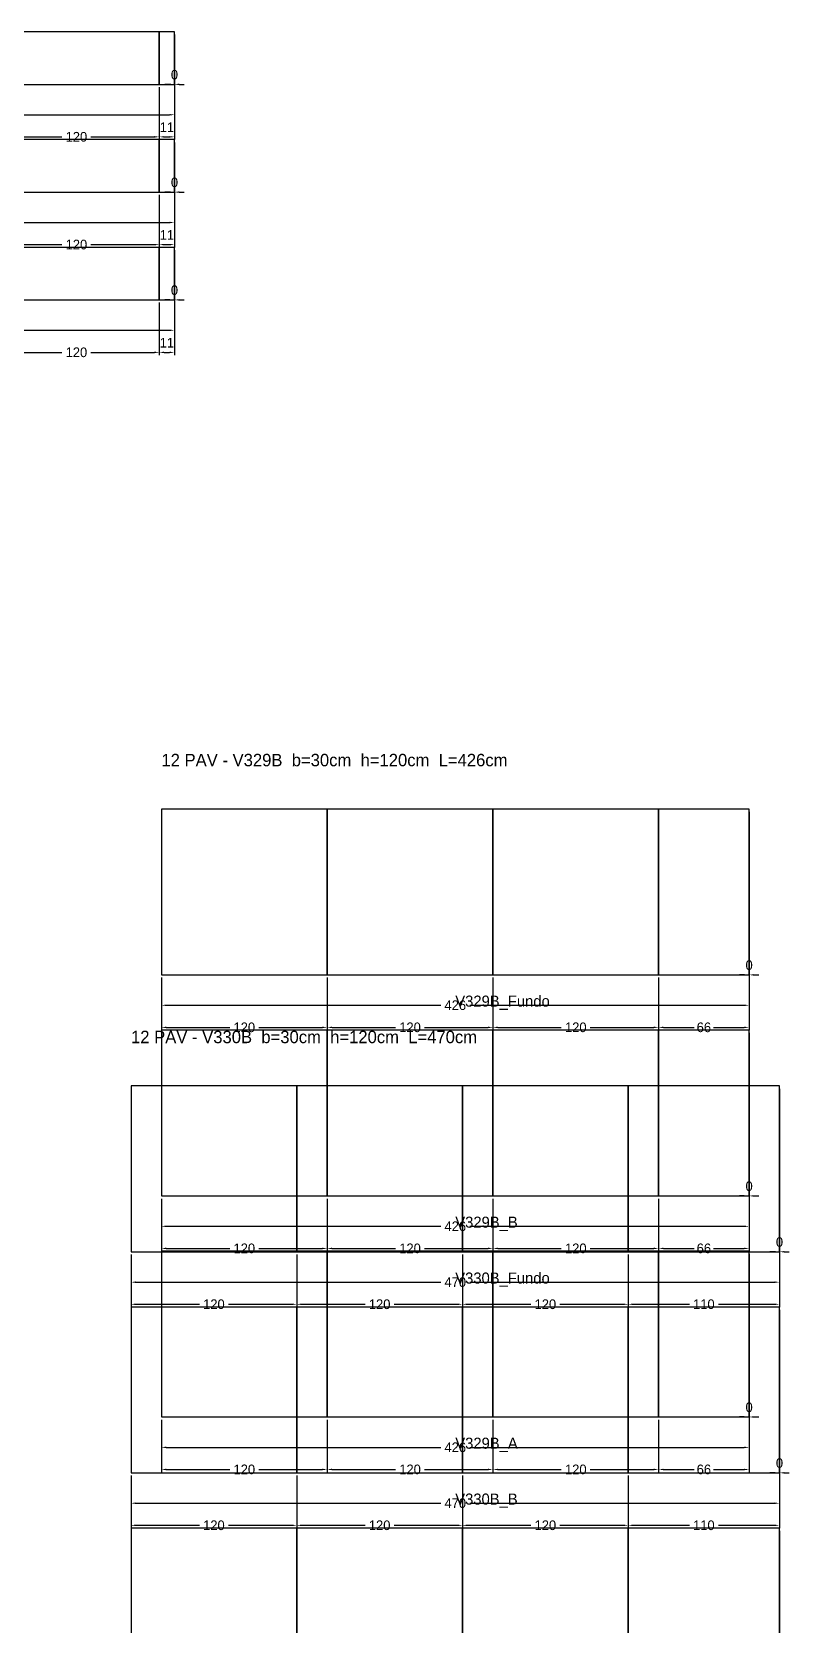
# Model space of a CAD drawing. Header units: metres. Extents: x 180 to 6304, y -11808 to -336.
# Drawn here: x 3282 to 3830, y -2270 to -1117 of the extents above; entities that cross this region are included whole.
import ezdxf

# ---------------------------------------------------------------- set-up
doc = ezdxf.new("R2010")
doc.units = ezdxf.units.M
doc.layers.add('COTA', color=3, linetype='Continuous')
doc.dimstyles.new('COTA_VIG', dxfattribs={"dimtxt": 7, "dimasz": 3.5, "dimexe": 2, "dimexo": 2, "dimgap": 1.5, "dimtad": 1, "dimdec": 1, "dimcen": 2.5, "dimclrd": 3, "dimclre": 3, "dimclrt": 3, "dimazin": 3, "dimtfac": 1, "dimtmove": 0, "dimatfit": 3})

# ---------------------------------------------------------------- blocks, each defined once
blk = doc.blocks.new('_CLOSEDFILLED')
at = {"color": 0, "linetype": 'BYBLOCK'}
blk.add_solid([(-1, 0.16), (0, 0), (-1, -0.16)], dxfattribs=at)
blk = doc.blocks.new('*D229')
at = {"color": 3}
for p, q in [((3014.14, -1312.83), (3014.14, -1334.83)), ((3385.14, -1312.83), (3385.14, -1334.83)), ((3017.64, -1332.83), (3189.14, -1332.83)), ((3210.14, -1332.83), (3381.64, -1332.83))]:
    blk.add_line(p, q, dxfattribs=at)
at = {"layer": 'Defpoints'}
for p in [(3014.14, -1310.83), (3385.14, -1310.83), (3014.14, -1332.83)]:
    blk.add_point(p, dxfattribs=at)
at = {"layer": 'COTA', "color": 3, "xscale": 3.5, "yscale": 3.5, "rotation": 180}
blk.add_blockref('_CLOSEDFILLED', (3014.14, -1332.83), dxfattribs=at)
at = {"layer": 'COTA', "color": 3, "xscale": 3.5, "yscale": 3.5}
blk.add_blockref('_CLOSEDFILLED', (3385.14, -1332.83), dxfattribs=at)
at = {"layer": 'COTA', "color": 3, "insert": (3199.64, -1332.83), "char_height": 7, "attachment_point": 5}
blk.add_mtext('371', dxfattribs=at)
blk = doc.blocks.new('*D232')
at = {"color": 3}
for p, q in [((3254.14, -1312.83), (3254.14, -1350.83)), ((3374.14, -1312.83), (3374.14, -1350.83)), ((3257.64, -1348.83), (3303.64, -1348.83)), ((3324.64, -1348.83), (3370.64, -1348.83))]:
    blk.add_line(p, q, dxfattribs=at)
at = {"layer": 'Defpoints'}
for p in [(3254.14, -1310.83), (3374.14, -1310.83), (3254.14, -1348.83)]:
    blk.add_point(p, dxfattribs=at)
at = {"layer": 'COTA', "color": 3, "xscale": 3.5, "yscale": 3.5, "rotation": 180}
blk.add_blockref('_CLOSEDFILLED', (3254.14, -1348.83), dxfattribs=at)
at = {"layer": 'COTA', "color": 3, "xscale": 3.5, "yscale": 3.5}
blk.add_blockref('_CLOSEDFILLED', (3374.14, -1348.83), dxfattribs=at)
at = {"layer": 'COTA', "color": 3, "insert": (3314.14, -1348.83), "char_height": 7, "attachment_point": 5}
blk.add_mtext('120', dxfattribs=at)
blk = doc.blocks.new('*D235')
at = {"color": 3}
for p, q in [((3014.14, -1234.83), (3014.14, -1256.83)), ((3385.14, -1234.83), (3385.14, -1256.83)), ((3017.64, -1254.83), (3189.14, -1254.83)), ((3210.14, -1254.83), (3381.64, -1254.83))]:
    blk.add_line(p, q, dxfattribs=at)
at = {"layer": 'Defpoints'}
for p in [(3014.14, -1232.83), (3385.14, -1232.83), (3014.14, -1254.83)]:
    blk.add_point(p, dxfattribs=at)
at = {"layer": 'COTA', "color": 3, "xscale": 3.5, "yscale": 3.5, "rotation": 180}
blk.add_blockref('_CLOSEDFILLED', (3014.14, -1254.83), dxfattribs=at)
at = {"layer": 'COTA', "color": 3, "xscale": 3.5, "yscale": 3.5}
blk.add_blockref('_CLOSEDFILLED', (3385.14, -1254.83), dxfattribs=at)
at = {"layer": 'COTA', "color": 3, "insert": (3199.64, -1254.83), "char_height": 7, "attachment_point": 5}
blk.add_mtext('371', dxfattribs=at)
blk = doc.blocks.new('*D238')
at = {"color": 3}
for p, q in [((3254.14, -1234.83), (3254.14, -1272.83)), ((3374.14, -1234.83), (3374.14, -1272.83)), ((3257.64, -1270.83), (3303.64, -1270.83)), ((3324.64, -1270.83), (3370.64, -1270.83))]:
    blk.add_line(p, q, dxfattribs=at)
at = {"layer": 'Defpoints'}
for p in [(3254.14, -1232.83), (3374.14, -1232.83), (3254.14, -1270.83)]:
    blk.add_point(p, dxfattribs=at)
at = {"layer": 'COTA', "color": 3, "xscale": 3.5, "yscale": 3.5, "rotation": 180}
blk.add_blockref('_CLOSEDFILLED', (3254.14, -1270.83), dxfattribs=at)
at = {"layer": 'COTA', "color": 3, "xscale": 3.5, "yscale": 3.5}
blk.add_blockref('_CLOSEDFILLED', (3374.14, -1270.83), dxfattribs=at)
at = {"layer": 'COTA', "color": 3, "insert": (3314.14, -1270.83), "char_height": 7, "attachment_point": 5}
blk.add_mtext('120', dxfattribs=at)
blk = doc.blocks.new('*D241')
at = {"color": 3}
for p, q in [((3014.14, -1156.83), (3014.14, -1178.83)), ((3385.14, -1156.83), (3385.14, -1178.83)), ((3017.64, -1176.83), (3189.14, -1176.83)), ((3210.14, -1176.83), (3381.64, -1176.83))]:
    blk.add_line(p, q, dxfattribs=at)
at = {"layer": 'Defpoints'}
for p in [(3014.14, -1154.83), (3385.14, -1154.83), (3014.14, -1176.83)]:
    blk.add_point(p, dxfattribs=at)
at = {"layer": 'COTA', "color": 3, "xscale": 3.5, "yscale": 3.5, "rotation": 180}
blk.add_blockref('_CLOSEDFILLED', (3014.14, -1176.83), dxfattribs=at)
at = {"layer": 'COTA', "color": 3, "xscale": 3.5, "yscale": 3.5}
blk.add_blockref('_CLOSEDFILLED', (3385.14, -1176.83), dxfattribs=at)
at = {"layer": 'COTA', "color": 3, "insert": (3199.64, -1176.83), "char_height": 7, "attachment_point": 5}
blk.add_mtext('371', dxfattribs=at)
blk = doc.blocks.new('*D244')
at = {"color": 3}
for p, q in [((3254.14, -1156.83), (3254.14, -1194.83)), ((3374.14, -1156.83), (3374.14, -1194.83)), ((3257.64, -1192.83), (3303.64, -1192.83)), ((3324.64, -1192.83), (3370.64, -1192.83))]:
    blk.add_line(p, q, dxfattribs=at)
at = {"layer": 'Defpoints'}
for p in [(3254.14, -1154.83), (3374.14, -1154.83), (3254.14, -1192.83)]:
    blk.add_point(p, dxfattribs=at)
at = {"layer": 'COTA', "color": 3, "xscale": 3.5, "yscale": 3.5, "rotation": 180}
blk.add_blockref('_CLOSEDFILLED', (3254.14, -1192.83), dxfattribs=at)
at = {"layer": 'COTA', "color": 3, "xscale": 3.5, "yscale": 3.5}
blk.add_blockref('_CLOSEDFILLED', (3374.14, -1192.83), dxfattribs=at)
at = {"layer": 'COTA', "color": 3, "insert": (3314.14, -1192.83), "char_height": 7, "attachment_point": 5}
blk.add_mtext('120', dxfattribs=at)
blk = doc.blocks.new('*D388')
at = {"color": 3}
for p, q in [((3375.71, -2121.42), (3375.71, -2143.42)), ((3801.21, -2121.42), (3801.21, -2143.42)), ((3379.21, -2141.42), (3577.96, -2141.42)), ((3598.96, -2141.42), (3797.71, -2141.42))]:
    blk.add_line(p, q, dxfattribs=at)
at = {"layer": 'Defpoints'}
for p in [(3375.71, -2119.42), (3801.21, -2119.42), (3375.71, -2141.42)]:
    blk.add_point(p, dxfattribs=at)
at = {"layer": 'COTA', "color": 3, "xscale": 3.5, "yscale": 3.5, "rotation": 180}
blk.add_blockref('_CLOSEDFILLED', (3375.71, -2141.42), dxfattribs=at)
at = {"layer": 'COTA', "color": 3, "xscale": 3.5, "yscale": 3.5}
blk.add_blockref('_CLOSEDFILLED', (3801.21, -2141.42), dxfattribs=at)
at = {"layer": 'COTA', "color": 3, "insert": (3588.46, -2141.42), "char_height": 7, "attachment_point": 5}
blk.add_mtext('426', dxfattribs=at)
blk = doc.blocks.new('*D389')
at = {"color": 3}
for p, q in [((3375.71, -2121.42), (3375.71, -2159.42)), ((3495.71, -2121.42), (3495.71, -2159.42)), ((3379.21, -2157.42), (3425.21, -2157.42)), ((3446.21, -2157.42), (3492.21, -2157.42))]:
    blk.add_line(p, q, dxfattribs=at)
at = {"layer": 'Defpoints'}
for p in [(3375.71, -2119.42), (3495.71, -2119.42), (3375.71, -2157.42)]:
    blk.add_point(p, dxfattribs=at)
at = {"layer": 'COTA', "color": 3, "xscale": 3.5, "yscale": 3.5, "rotation": 180}
blk.add_blockref('_CLOSEDFILLED', (3375.71, -2157.42), dxfattribs=at)
at = {"layer": 'COTA', "color": 3, "xscale": 3.5, "yscale": 3.5}
blk.add_blockref('_CLOSEDFILLED', (3495.71, -2157.42), dxfattribs=at)
at = {"layer": 'COTA', "color": 3, "insert": (3435.71, -2157.42), "char_height": 7, "attachment_point": 5}
blk.add_mtext('120', dxfattribs=at)
blk = doc.blocks.new('*D390')
at = {"color": 3}
for p, q in [((3495.71, -2121.42), (3495.71, -2159.42)), ((3615.71, -2121.42), (3615.71, -2159.42)), ((3499.21, -2157.42), (3545.21, -2157.42)), ((3566.21, -2157.42), (3612.21, -2157.42))]:
    blk.add_line(p, q, dxfattribs=at)
at = {"layer": 'Defpoints'}
for p in [(3495.71, -2119.42), (3615.71, -2119.42), (3495.71, -2157.42)]:
    blk.add_point(p, dxfattribs=at)
at = {"layer": 'COTA', "color": 3, "xscale": 3.5, "yscale": 3.5, "rotation": 180}
blk.add_blockref('_CLOSEDFILLED', (3495.71, -2157.42), dxfattribs=at)
at = {"layer": 'COTA', "color": 3, "xscale": 3.5, "yscale": 3.5}
blk.add_blockref('_CLOSEDFILLED', (3615.71, -2157.42), dxfattribs=at)
at = {"layer": 'COTA', "color": 3, "insert": (3555.71, -2157.42), "char_height": 7, "attachment_point": 5}
blk.add_mtext('120', dxfattribs=at)
blk = doc.blocks.new('*D391')
at = {"color": 3}
for p, q in [((3615.71, -2121.42), (3615.71, -2159.42)), ((3735.71, -2121.42), (3735.71, -2159.42)), ((3619.21, -2157.42), (3665.21, -2157.42)), ((3686.21, -2157.42), (3732.21, -2157.42))]:
    blk.add_line(p, q, dxfattribs=at)
at = {"layer": 'Defpoints'}
for p in [(3615.71, -2119.42), (3735.71, -2119.42), (3615.71, -2157.42)]:
    blk.add_point(p, dxfattribs=at)
at = {"layer": 'COTA', "color": 3, "xscale": 3.5, "yscale": 3.5, "rotation": 180}
blk.add_blockref('_CLOSEDFILLED', (3615.71, -2157.42), dxfattribs=at)
at = {"layer": 'COTA', "color": 3, "xscale": 3.5, "yscale": 3.5}
blk.add_blockref('_CLOSEDFILLED', (3735.71, -2157.42), dxfattribs=at)
at = {"layer": 'COTA', "color": 3, "insert": (3675.71, -2157.42), "char_height": 7, "attachment_point": 5}
blk.add_mtext('120', dxfattribs=at)
blk = doc.blocks.new('*D392')
at = {"color": 3}
for p, q in [((3735.71, -2121.42), (3735.71, -2159.42)), ((3801.21, -2121.42), (3801.21, -2159.42)), ((3739.21, -2157.42), (3761.46, -2157.42)), ((3775.46, -2157.42), (3797.71, -2157.42))]:
    blk.add_line(p, q, dxfattribs=at)
at = {"layer": 'Defpoints'}
for p in [(3735.71, -2119.42), (3801.21, -2119.42), (3735.71, -2157.42)]:
    blk.add_point(p, dxfattribs=at)
at = {"layer": 'COTA', "color": 3, "xscale": 3.5, "yscale": 3.5, "rotation": 180}
blk.add_blockref('_CLOSEDFILLED', (3735.71, -2157.42), dxfattribs=at)
at = {"layer": 'COTA', "color": 3, "xscale": 3.5, "yscale": 3.5}
blk.add_blockref('_CLOSEDFILLED', (3801.21, -2157.42), dxfattribs=at)
at = {"layer": 'COTA', "color": 3, "insert": (3768.46, -2157.42), "char_height": 7, "attachment_point": 5}
blk.add_mtext('66', dxfattribs=at)
blk = doc.blocks.new('*D394')
at = {"color": 3}
for p, q in [((3375.71, -1961.42), (3375.71, -1983.42)), ((3801.21, -1961.42), (3801.21, -1983.42)), ((3379.21, -1981.42), (3577.96, -1981.42)), ((3598.96, -1981.42), (3797.71, -1981.42))]:
    blk.add_line(p, q, dxfattribs=at)
at = {"layer": 'Defpoints'}
for p in [(3375.71, -1959.42), (3801.21, -1959.42), (3375.71, -1981.42)]:
    blk.add_point(p, dxfattribs=at)
at = {"layer": 'COTA', "color": 3, "xscale": 3.5, "yscale": 3.5, "rotation": 180}
blk.add_blockref('_CLOSEDFILLED', (3375.71, -1981.42), dxfattribs=at)
at = {"layer": 'COTA', "color": 3, "xscale": 3.5, "yscale": 3.5}
blk.add_blockref('_CLOSEDFILLED', (3801.21, -1981.42), dxfattribs=at)
at = {"layer": 'COTA', "color": 3, "insert": (3588.46, -1981.42), "char_height": 7, "attachment_point": 5}
blk.add_mtext('426', dxfattribs=at)
blk = doc.blocks.new('*D395')
at = {"color": 3}
for p, q in [((3375.71, -1961.42), (3375.71, -1999.42)), ((3495.71, -1961.42), (3495.71, -1999.42)), ((3379.21, -1997.42), (3425.21, -1997.42)), ((3446.21, -1997.42), (3492.21, -1997.42))]:
    blk.add_line(p, q, dxfattribs=at)
at = {"layer": 'Defpoints'}
for p in [(3375.71, -1959.42), (3495.71, -1959.42), (3375.71, -1997.42)]:
    blk.add_point(p, dxfattribs=at)
at = {"layer": 'COTA', "color": 3, "xscale": 3.5, "yscale": 3.5, "rotation": 180}
blk.add_blockref('_CLOSEDFILLED', (3375.71, -1997.42), dxfattribs=at)
at = {"layer": 'COTA', "color": 3, "xscale": 3.5, "yscale": 3.5}
blk.add_blockref('_CLOSEDFILLED', (3495.71, -1997.42), dxfattribs=at)
at = {"layer": 'COTA', "color": 3, "insert": (3435.71, -1997.42), "char_height": 7, "attachment_point": 5}
blk.add_mtext('120', dxfattribs=at)
blk = doc.blocks.new('*D396')
at = {"color": 3}
for p, q in [((3495.71, -1961.42), (3495.71, -1999.42)), ((3615.71, -1961.42), (3615.71, -1999.42)), ((3499.21, -1997.42), (3545.21, -1997.42)), ((3566.21, -1997.42), (3612.21, -1997.42))]:
    blk.add_line(p, q, dxfattribs=at)
at = {"layer": 'Defpoints'}
for p in [(3495.71, -1959.42), (3615.71, -1959.42), (3495.71, -1997.42)]:
    blk.add_point(p, dxfattribs=at)
at = {"layer": 'COTA', "color": 3, "xscale": 3.5, "yscale": 3.5, "rotation": 180}
blk.add_blockref('_CLOSEDFILLED', (3495.71, -1997.42), dxfattribs=at)
at = {"layer": 'COTA', "color": 3, "xscale": 3.5, "yscale": 3.5}
blk.add_blockref('_CLOSEDFILLED', (3615.71, -1997.42), dxfattribs=at)
at = {"layer": 'COTA', "color": 3, "insert": (3555.71, -1997.42), "char_height": 7, "attachment_point": 5}
blk.add_mtext('120', dxfattribs=at)
blk = doc.blocks.new('*D397')
at = {"color": 3}
for p, q in [((3615.71, -1961.42), (3615.71, -1999.42)), ((3735.71, -1961.42), (3735.71, -1999.42)), ((3619.21, -1997.42), (3665.21, -1997.42)), ((3686.21, -1997.42), (3732.21, -1997.42))]:
    blk.add_line(p, q, dxfattribs=at)
at = {"layer": 'Defpoints'}
for p in [(3615.71, -1959.42), (3735.71, -1959.42), (3615.71, -1997.42)]:
    blk.add_point(p, dxfattribs=at)
at = {"layer": 'COTA', "color": 3, "xscale": 3.5, "yscale": 3.5, "rotation": 180}
blk.add_blockref('_CLOSEDFILLED', (3615.71, -1997.42), dxfattribs=at)
at = {"layer": 'COTA', "color": 3, "xscale": 3.5, "yscale": 3.5}
blk.add_blockref('_CLOSEDFILLED', (3735.71, -1997.42), dxfattribs=at)
at = {"layer": 'COTA', "color": 3, "insert": (3675.71, -1997.42), "char_height": 7, "attachment_point": 5}
blk.add_mtext('120', dxfattribs=at)
blk = doc.blocks.new('*D398')
at = {"color": 3}
for p, q in [((3735.71, -1961.42), (3735.71, -1999.42)), ((3801.21, -1961.42), (3801.21, -1999.42)), ((3739.21, -1997.42), (3761.46, -1997.42)), ((3775.46, -1997.42), (3797.71, -1997.42))]:
    blk.add_line(p, q, dxfattribs=at)
at = {"layer": 'Defpoints'}
for p in [(3735.71, -1959.42), (3801.21, -1959.42), (3735.71, -1997.42)]:
    blk.add_point(p, dxfattribs=at)
at = {"layer": 'COTA', "color": 3, "xscale": 3.5, "yscale": 3.5, "rotation": 180}
blk.add_blockref('_CLOSEDFILLED', (3735.71, -1997.42), dxfattribs=at)
at = {"layer": 'COTA', "color": 3, "xscale": 3.5, "yscale": 3.5}
blk.add_blockref('_CLOSEDFILLED', (3801.21, -1997.42), dxfattribs=at)
at = {"layer": 'COTA', "color": 3, "insert": (3768.46, -1997.42), "char_height": 7, "attachment_point": 5}
blk.add_mtext('66', dxfattribs=at)
blk = doc.blocks.new('*D400')
at = {"color": 3}
for p, q in [((3375.71, -1801.42), (3375.71, -1823.42)), ((3801.21, -1801.42), (3801.21, -1823.42)), ((3379.21, -1821.42), (3577.96, -1821.42)), ((3598.96, -1821.42), (3797.71, -1821.42))]:
    blk.add_line(p, q, dxfattribs=at)
at = {"layer": 'Defpoints'}
for p in [(3375.71, -1799.42), (3801.21, -1799.42), (3375.71, -1821.42)]:
    blk.add_point(p, dxfattribs=at)
at = {"layer": 'COTA', "color": 3, "xscale": 3.5, "yscale": 3.5, "rotation": 180}
blk.add_blockref('_CLOSEDFILLED', (3375.71, -1821.42), dxfattribs=at)
at = {"layer": 'COTA', "color": 3, "xscale": 3.5, "yscale": 3.5}
blk.add_blockref('_CLOSEDFILLED', (3801.21, -1821.42), dxfattribs=at)
at = {"layer": 'COTA', "color": 3, "insert": (3588.46, -1821.42), "char_height": 7, "attachment_point": 5}
blk.add_mtext('426', dxfattribs=at)
blk = doc.blocks.new('*D401')
at = {"color": 3}
for p, q in [((3375.71, -1801.42), (3375.71, -1839.42)), ((3495.71, -1801.42), (3495.71, -1839.42)), ((3379.21, -1837.42), (3425.21, -1837.42)), ((3446.21, -1837.42), (3492.21, -1837.42))]:
    blk.add_line(p, q, dxfattribs=at)
at = {"layer": 'Defpoints'}
for p in [(3375.71, -1799.42), (3495.71, -1799.42), (3375.71, -1837.42)]:
    blk.add_point(p, dxfattribs=at)
at = {"layer": 'COTA', "color": 3, "xscale": 3.5, "yscale": 3.5, "rotation": 180}
blk.add_blockref('_CLOSEDFILLED', (3375.71, -1837.42), dxfattribs=at)
at = {"layer": 'COTA', "color": 3, "xscale": 3.5, "yscale": 3.5}
blk.add_blockref('_CLOSEDFILLED', (3495.71, -1837.42), dxfattribs=at)
at = {"layer": 'COTA', "color": 3, "insert": (3435.71, -1837.42), "char_height": 7, "attachment_point": 5}
blk.add_mtext('120', dxfattribs=at)
blk = doc.blocks.new('*D402')
at = {"color": 3}
for p, q in [((3495.71, -1801.42), (3495.71, -1839.42)), ((3615.71, -1801.42), (3615.71, -1839.42)), ((3499.21, -1837.42), (3545.21, -1837.42)), ((3566.21, -1837.42), (3612.21, -1837.42))]:
    blk.add_line(p, q, dxfattribs=at)
at = {"layer": 'Defpoints'}
for p in [(3495.71, -1799.42), (3615.71, -1799.42), (3495.71, -1837.42)]:
    blk.add_point(p, dxfattribs=at)
at = {"layer": 'COTA', "color": 3, "xscale": 3.5, "yscale": 3.5, "rotation": 180}
blk.add_blockref('_CLOSEDFILLED', (3495.71, -1837.42), dxfattribs=at)
at = {"layer": 'COTA', "color": 3, "xscale": 3.5, "yscale": 3.5}
blk.add_blockref('_CLOSEDFILLED', (3615.71, -1837.42), dxfattribs=at)
at = {"layer": 'COTA', "color": 3, "insert": (3555.71, -1837.42), "char_height": 7, "attachment_point": 5}
blk.add_mtext('120', dxfattribs=at)
blk = doc.blocks.new('*D403')
at = {"color": 3}
for p, q in [((3615.71, -1801.42), (3615.71, -1839.42)), ((3735.71, -1801.42), (3735.71, -1839.42)), ((3619.21, -1837.42), (3665.21, -1837.42)), ((3686.21, -1837.42), (3732.21, -1837.42))]:
    blk.add_line(p, q, dxfattribs=at)
at = {"layer": 'Defpoints'}
for p in [(3615.71, -1799.42), (3735.71, -1799.42), (3615.71, -1837.42)]:
    blk.add_point(p, dxfattribs=at)
at = {"layer": 'COTA', "color": 3, "xscale": 3.5, "yscale": 3.5, "rotation": 180}
blk.add_blockref('_CLOSEDFILLED', (3615.71, -1837.42), dxfattribs=at)
at = {"layer": 'COTA', "color": 3, "xscale": 3.5, "yscale": 3.5}
blk.add_blockref('_CLOSEDFILLED', (3735.71, -1837.42), dxfattribs=at)
at = {"layer": 'COTA', "color": 3, "insert": (3675.71, -1837.42), "char_height": 7, "attachment_point": 5}
blk.add_mtext('120', dxfattribs=at)
blk = doc.blocks.new('*D404')
at = {"color": 3}
for p, q in [((3735.71, -1801.42), (3735.71, -1839.42)), ((3801.21, -1801.42), (3801.21, -1839.42)), ((3739.21, -1837.42), (3761.46, -1837.42)), ((3775.46, -1837.42), (3797.71, -1837.42))]:
    blk.add_line(p, q, dxfattribs=at)
at = {"layer": 'Defpoints'}
for p in [(3735.71, -1799.42), (3801.21, -1799.42), (3735.71, -1837.42)]:
    blk.add_point(p, dxfattribs=at)
at = {"layer": 'COTA', "color": 3, "xscale": 3.5, "yscale": 3.5, "rotation": 180}
blk.add_blockref('_CLOSEDFILLED', (3735.71, -1837.42), dxfattribs=at)
at = {"layer": 'COTA', "color": 3, "xscale": 3.5, "yscale": 3.5}
blk.add_blockref('_CLOSEDFILLED', (3801.21, -1837.42), dxfattribs=at)
at = {"layer": 'COTA', "color": 3, "insert": (3768.46, -1837.42), "char_height": 7, "attachment_point": 5}
blk.add_mtext('66', dxfattribs=at)
blk = doc.blocks.new('*D430')
at = {"color": 3}
for p, q in [((3353.69, -2161.85), (3353.69, -2183.85)), ((3823.19, -2161.85), (3823.19, -2183.85)), ((3357.19, -2181.85), (3577.94, -2181.85)), ((3598.94, -2181.85), (3819.69, -2181.85))]:
    blk.add_line(p, q, dxfattribs=at)
at = {"layer": 'Defpoints'}
for p in [(3353.69, -2159.85), (3823.19, -2159.85), (3353.69, -2181.85)]:
    blk.add_point(p, dxfattribs=at)
at = {"layer": 'COTA', "color": 3, "xscale": 3.5, "yscale": 3.5, "rotation": 180}
blk.add_blockref('_CLOSEDFILLED', (3353.69, -2181.85), dxfattribs=at)
at = {"layer": 'COTA', "color": 3, "xscale": 3.5, "yscale": 3.5}
blk.add_blockref('_CLOSEDFILLED', (3823.19, -2181.85), dxfattribs=at)
at = {"layer": 'COTA', "color": 3, "insert": (3588.44, -2181.85), "char_height": 7, "attachment_point": 5}
blk.add_mtext('470', dxfattribs=at)
blk = doc.blocks.new('*D431')
at = {"color": 3}
for p, q in [((3353.69, -2161.85), (3353.69, -2199.85)), ((3473.69, -2161.85), (3473.69, -2199.85)), ((3357.19, -2197.85), (3403.19, -2197.85)), ((3424.19, -2197.85), (3470.19, -2197.85))]:
    blk.add_line(p, q, dxfattribs=at)
at = {"layer": 'Defpoints'}
for p in [(3353.69, -2159.85), (3473.69, -2159.85), (3353.69, -2197.85)]:
    blk.add_point(p, dxfattribs=at)
at = {"layer": 'COTA', "color": 3, "xscale": 3.5, "yscale": 3.5, "rotation": 180}
blk.add_blockref('_CLOSEDFILLED', (3353.69, -2197.85), dxfattribs=at)
at = {"layer": 'COTA', "color": 3, "xscale": 3.5, "yscale": 3.5}
blk.add_blockref('_CLOSEDFILLED', (3473.69, -2197.85), dxfattribs=at)
at = {"layer": 'COTA', "color": 3, "insert": (3413.69, -2197.85), "char_height": 7, "attachment_point": 5}
blk.add_mtext('120', dxfattribs=at)
blk = doc.blocks.new('*D432')
at = {"color": 3}
for p, q in [((3473.69, -2161.85), (3473.69, -2199.85)), ((3593.69, -2161.85), (3593.69, -2199.85)), ((3477.19, -2197.85), (3523.19, -2197.85)), ((3544.19, -2197.85), (3590.19, -2197.85))]:
    blk.add_line(p, q, dxfattribs=at)
at = {"layer": 'Defpoints'}
for p in [(3473.69, -2159.85), (3593.69, -2159.85), (3473.69, -2197.85)]:
    blk.add_point(p, dxfattribs=at)
at = {"layer": 'COTA', "color": 3, "xscale": 3.5, "yscale": 3.5, "rotation": 180}
blk.add_blockref('_CLOSEDFILLED', (3473.69, -2197.85), dxfattribs=at)
at = {"layer": 'COTA', "color": 3, "xscale": 3.5, "yscale": 3.5}
blk.add_blockref('_CLOSEDFILLED', (3593.69, -2197.85), dxfattribs=at)
at = {"layer": 'COTA', "color": 3, "insert": (3533.69, -2197.85), "char_height": 7, "attachment_point": 5}
blk.add_mtext('120', dxfattribs=at)
blk = doc.blocks.new('*D433')
at = {"color": 3}
for p, q in [((3593.69, -2161.85), (3593.69, -2199.85)), ((3713.69, -2161.85), (3713.69, -2199.85)), ((3597.19, -2197.85), (3643.19, -2197.85)), ((3664.19, -2197.85), (3710.19, -2197.85))]:
    blk.add_line(p, q, dxfattribs=at)
at = {"layer": 'Defpoints'}
for p in [(3593.69, -2159.85), (3713.69, -2159.85), (3593.69, -2197.85)]:
    blk.add_point(p, dxfattribs=at)
at = {"layer": 'COTA', "color": 3, "xscale": 3.5, "yscale": 3.5, "rotation": 180}
blk.add_blockref('_CLOSEDFILLED', (3593.69, -2197.85), dxfattribs=at)
at = {"layer": 'COTA', "color": 3, "xscale": 3.5, "yscale": 3.5}
blk.add_blockref('_CLOSEDFILLED', (3713.69, -2197.85), dxfattribs=at)
at = {"layer": 'COTA', "color": 3, "insert": (3653.69, -2197.85), "char_height": 7, "attachment_point": 5}
blk.add_mtext('120', dxfattribs=at)
blk = doc.blocks.new('*D434')
at = {"color": 3}
for p, q in [((3713.69, -2161.85), (3713.69, -2199.85)), ((3823.19, -2161.85), (3823.19, -2199.85)), ((3717.19, -2197.85), (3757.94, -2197.85)), ((3778.94, -2197.85), (3819.69, -2197.85))]:
    blk.add_line(p, q, dxfattribs=at)
at = {"layer": 'Defpoints'}
for p in [(3713.69, -2159.85), (3823.19, -2159.85), (3713.69, -2197.85)]:
    blk.add_point(p, dxfattribs=at)
at = {"layer": 'COTA', "color": 3, "xscale": 3.5, "yscale": 3.5, "rotation": 180}
blk.add_blockref('_CLOSEDFILLED', (3713.69, -2197.85), dxfattribs=at)
at = {"layer": 'COTA', "color": 3, "xscale": 3.5, "yscale": 3.5}
blk.add_blockref('_CLOSEDFILLED', (3823.19, -2197.85), dxfattribs=at)
at = {"layer": 'COTA', "color": 3, "insert": (3768.44, -2197.85), "char_height": 7, "attachment_point": 5}
blk.add_mtext('110', dxfattribs=at)
blk = doc.blocks.new('*D436')
at = {"color": 3}
for p, q in [((3353.69, -2001.85), (3353.69, -2023.85)), ((3823.19, -2001.85), (3823.19, -2023.85)), ((3357.19, -2021.85), (3577.94, -2021.85)), ((3598.94, -2021.85), (3819.69, -2021.85))]:
    blk.add_line(p, q, dxfattribs=at)
at = {"layer": 'Defpoints'}
for p in [(3353.69, -1999.85), (3823.19, -1999.85), (3353.69, -2021.85)]:
    blk.add_point(p, dxfattribs=at)
at = {"layer": 'COTA', "color": 3, "xscale": 3.5, "yscale": 3.5, "rotation": 180}
blk.add_blockref('_CLOSEDFILLED', (3353.69, -2021.85), dxfattribs=at)
at = {"layer": 'COTA', "color": 3, "xscale": 3.5, "yscale": 3.5}
blk.add_blockref('_CLOSEDFILLED', (3823.19, -2021.85), dxfattribs=at)
at = {"layer": 'COTA', "color": 3, "insert": (3588.44, -2021.85), "char_height": 7, "attachment_point": 5}
blk.add_mtext('470', dxfattribs=at)
blk = doc.blocks.new('*D437')
at = {"color": 3}
for p, q in [((3353.69, -2001.85), (3353.69, -2039.85)), ((3473.69, -2001.85), (3473.69, -2039.85)), ((3357.19, -2037.85), (3403.19, -2037.85)), ((3424.19, -2037.85), (3470.19, -2037.85))]:
    blk.add_line(p, q, dxfattribs=at)
at = {"layer": 'Defpoints'}
for p in [(3353.69, -1999.85), (3473.69, -1999.85), (3353.69, -2037.85)]:
    blk.add_point(p, dxfattribs=at)
at = {"layer": 'COTA', "color": 3, "xscale": 3.5, "yscale": 3.5, "rotation": 180}
blk.add_blockref('_CLOSEDFILLED', (3353.69, -2037.85), dxfattribs=at)
at = {"layer": 'COTA', "color": 3, "xscale": 3.5, "yscale": 3.5}
blk.add_blockref('_CLOSEDFILLED', (3473.69, -2037.85), dxfattribs=at)
at = {"layer": 'COTA', "color": 3, "insert": (3413.69, -2037.85), "char_height": 7, "attachment_point": 5}
blk.add_mtext('120', dxfattribs=at)
blk = doc.blocks.new('*D438')
at = {"color": 3}
for p, q in [((3473.69, -2001.85), (3473.69, -2039.85)), ((3593.69, -2001.85), (3593.69, -2039.85)), ((3477.19, -2037.85), (3523.19, -2037.85)), ((3544.19, -2037.85), (3590.19, -2037.85))]:
    blk.add_line(p, q, dxfattribs=at)
at = {"layer": 'Defpoints'}
for p in [(3473.69, -1999.85), (3593.69, -1999.85), (3473.69, -2037.85)]:
    blk.add_point(p, dxfattribs=at)
at = {"layer": 'COTA', "color": 3, "xscale": 3.5, "yscale": 3.5, "rotation": 180}
blk.add_blockref('_CLOSEDFILLED', (3473.69, -2037.85), dxfattribs=at)
at = {"layer": 'COTA', "color": 3, "xscale": 3.5, "yscale": 3.5}
blk.add_blockref('_CLOSEDFILLED', (3593.69, -2037.85), dxfattribs=at)
at = {"layer": 'COTA', "color": 3, "insert": (3533.69, -2037.85), "char_height": 7, "attachment_point": 5}
blk.add_mtext('120', dxfattribs=at)
blk = doc.blocks.new('*D439')
at = {"color": 3}
for p, q in [((3593.69, -2001.85), (3593.69, -2039.85)), ((3713.69, -2001.85), (3713.69, -2039.85)), ((3597.19, -2037.85), (3643.19, -2037.85)), ((3664.19, -2037.85), (3710.19, -2037.85))]:
    blk.add_line(p, q, dxfattribs=at)
at = {"layer": 'Defpoints'}
for p in [(3593.69, -1999.85), (3713.69, -1999.85), (3593.69, -2037.85)]:
    blk.add_point(p, dxfattribs=at)
at = {"layer": 'COTA', "color": 3, "xscale": 3.5, "yscale": 3.5, "rotation": 180}
blk.add_blockref('_CLOSEDFILLED', (3593.69, -2037.85), dxfattribs=at)
at = {"layer": 'COTA', "color": 3, "xscale": 3.5, "yscale": 3.5}
blk.add_blockref('_CLOSEDFILLED', (3713.69, -2037.85), dxfattribs=at)
at = {"layer": 'COTA', "color": 3, "insert": (3653.69, -2037.85), "char_height": 7, "attachment_point": 5}
blk.add_mtext('120', dxfattribs=at)
blk = doc.blocks.new('*D440')
at = {"color": 3}
for p, q in [((3713.69, -2001.85), (3713.69, -2039.85)), ((3823.19, -2001.85), (3823.19, -2039.85)), ((3717.19, -2037.85), (3757.94, -2037.85)), ((3778.94, -2037.85), (3819.69, -2037.85))]:
    blk.add_line(p, q, dxfattribs=at)
at = {"layer": 'Defpoints'}
for p in [(3713.69, -1999.85), (3823.19, -1999.85), (3713.69, -2037.85)]:
    blk.add_point(p, dxfattribs=at)
at = {"layer": 'COTA', "color": 3, "xscale": 3.5, "yscale": 3.5, "rotation": 180}
blk.add_blockref('_CLOSEDFILLED', (3713.69, -2037.85), dxfattribs=at)
at = {"layer": 'COTA', "color": 3, "xscale": 3.5, "yscale": 3.5}
blk.add_blockref('_CLOSEDFILLED', (3823.19, -2037.85), dxfattribs=at)
at = {"layer": 'COTA', "color": 3, "insert": (3768.44, -2037.85), "char_height": 7, "attachment_point": 5}
blk.add_mtext('110', dxfattribs=at)

msp = doc.modelspace()

# ---------------------------------------------------------------- linework, layer by layer
at = {"layer": 'Paineis'}
for points in [[(3254.14, -1154.83), (3374.14, -1154.83), (3374.14, -1116.83), (3254.14, -1116.83)], [(3374.14, -1154.83), (3385.14, -1154.83), (3385.14, -1116.83), (3374.14, -1116.83)], [(3254.14, -1232.83), (3374.14, -1232.83), (3374.14, -1194.83), (3254.14, -1194.83)], [(3374.14, -1232.83), (3385.14, -1232.83), (3385.14, -1194.83), (3374.14, -1194.83)], [(3254.14, -1310.83), (3374.14, -1310.83), (3374.14, -1272.83), (3254.14, -1272.83)], [(3374.14, -1310.83), (3385.14, -1310.83), (3385.14, -1272.83), (3374.14, -1272.83)], [(3375.71, -1799.42), (3495.71, -1799.42), (3495.71, -1679.42), (3375.71, -1679.42)], [(3495.71, -1799.42), (3615.71, -1799.42), (3615.71, -1679.42), (3495.71, -1679.42)], [(3615.71, -1799.42), (3735.71, -1799.42), (3735.71, -1679.42), (3615.71, -1679.42)], [(3735.71, -1799.42), (3801.21, -1799.42), (3801.21, -1679.42), (3735.71, -1679.42)], [(3375.71, -1959.42), (3495.71, -1959.42), (3495.71, -1839.42), (3375.71, -1839.42)], [(3495.71, -1959.42), (3615.71, -1959.42), (3615.71, -1839.42), (3495.71, -1839.42)], [(3615.71, -1959.42), (3735.71, -1959.42), (3735.71, -1839.42), (3615.71, -1839.42)], [(3735.71, -1959.42), (3801.21, -1959.42), (3801.21, -1839.42), (3735.71, -1839.42)], [(3353.69, -1999.85), (3473.69, -1999.85), (3473.69, -1879.85), (3353.69, -1879.85)], [(3473.69, -1999.85), (3593.69, -1999.85), (3593.69, -1879.85), (3473.69, -1879.85)], [(3593.69, -1999.85), (3713.69, -1999.85), (3713.69, -1879.85), (3593.69, -1879.85)], [(3713.69, -1999.85), (3823.19, -1999.85), (3823.19, -1879.85), (3713.69, -1879.85)], [(3375.71, -2119.42), (3495.71, -2119.42), (3495.71, -1999.42), (3375.71, -1999.42)], [(3495.71, -2119.42), (3615.71, -2119.42), (3615.71, -1999.42), (3495.71, -1999.42)], [(3615.71, -2119.42), (3735.71, -2119.42), (3735.71, -1999.42), (3615.71, -1999.42)], [(3735.71, -2119.42), (3801.21, -2119.42), (3801.21, -1999.42), (3735.71, -1999.42)], [(3353.69, -2159.85), (3473.69, -2159.85), (3473.69, -2039.85), (3353.69, -2039.85)], [(3473.69, -2159.85), (3593.69, -2159.85), (3593.69, -2039.85), (3473.69, -2039.85)], [(3593.69, -2159.85), (3713.69, -2159.85), (3713.69, -2039.85), (3593.69, -2039.85)], [(3713.69, -2159.85), (3823.19, -2159.85), (3823.19, -2039.85), (3713.69, -2039.85)], [(3353.69, -2319.85), (3473.69, -2319.85), (3473.69, -2199.85), (3353.69, -2199.85)], [(3473.69, -2319.85), (3593.69, -2319.85), (3593.69, -2199.85), (3473.69, -2199.85)], [(3593.69, -2319.85), (3713.69, -2319.85), (3713.69, -2199.85), (3593.69, -2199.85)], [(3713.69, -2319.85), (3823.19, -2319.85), (3823.19, -2199.85), (3713.69, -2199.85)]]:
    msp.add_lwpolyline(points, close=True, dxfattribs=at)

# ---------------------------------------------------------------- texts
at = {"layer": 'NOMENCLATURA', "char_height": 9, "attachment_point": 1}
for s, insert in [('12 PAV - V329B  b=30cm  h=120cm  L=426cm', (3375.71, -1639.42)), ('12 PAV - V330B  b=30cm  h=120cm  L=470cm', (3353.69, -1839.85))]:
    msp.add_mtext(s, dxfattribs=dict(at, insert=insert))
at = {"layer": 'Texto Secao', "char_height": 8, "attachment_point": 1}
for s, insert in [('V329B_Fundo', (3588.46, -1814.42)), ('V329B_B', (3588.46, -1974.42)), ('V330B_Fundo', (3588.44, -2014.85)), ('V329B_A', (3588.46, -2134.42)), ('V330B_B', (3588.44, -2174.85))]:
    msp.add_mtext(s, dxfattribs=dict(at, insert=insert))

# ---------------------------------------------------------------- dimensions: what is measured, and where the dimension line sits
at = {"layer": 'COTA'}
for base, p1, p2 in [((3385.14, -1154.83), (3385.14, -1154.83), (3385.14, -1116.83)), ((3374.14, -1192.83), (3374.14, -1154.83), (3385.14, -1154.83)), ((3385.14, -1232.83), (3385.14, -1232.83), (3385.14, -1194.83)), ((3374.14, -1270.83), (3374.14, -1232.83), (3385.14, -1232.83)), ((3385.14, -1310.83), (3385.14, -1310.83), (3385.14, -1272.83)), ((3374.14, -1348.83), (3374.14, -1310.83), (3385.14, -1310.83)), ((3801.21, -1799.42), (3801.21, -1799.42), (3801.21, -1679.42)), ((3801.21, -1959.42), (3801.21, -1959.42), (3801.21, -1839.42)), ((3823.19, -1999.85), (3823.19, -1999.85), (3823.19, -1879.85)), ((3801.21, -2119.42), (3801.21, -2119.42), (3801.21, -1999.42)), ((3823.19, -2159.85), (3823.19, -2159.85), (3823.19, -2039.85)), ((3823.19, -2319.85), (3823.19, -2319.85), (3823.19, -2199.85))]:
    msp.add_linear_dim(base=base, p1=p1, p2=p2, dimstyle='COTA_VIG', dxfattribs=at).render()
for base, p1, p2, picture, middle in [((3014.14, -1176.83), (3014.14, -1154.83), (3385.14, -1154.83), '*D241', (3199.64, -1176.83)), ((3254.14, -1192.83), (3254.14, -1154.83), (3374.14, -1154.83), '*D244', (3314.14, -1192.83)), ((3014.14, -1254.83), (3014.14, -1232.83), (3385.14, -1232.83), '*D235', (3199.64, -1254.83)), ((3254.14, -1270.83), (3254.14, -1232.83), (3374.14, -1232.83), '*D238', (3314.14, -1270.83)), ((3014.14, -1332.83), (3014.14, -1310.83), (3385.14, -1310.83), '*D229', (3199.64, -1332.83)), ((3254.14, -1348.83), (3254.14, -1310.83), (3374.14, -1310.83), '*D232', (3314.14, -1348.83)), ((3375.71, -1821.42), (3375.71, -1799.42), (3801.21, -1799.42), '*D400', (3588.46, -1821.42)), ((3375.71, -1837.42), (3375.71, -1799.42), (3495.71, -1799.42), '*D401', (3435.71, -1837.42)), ((3495.71, -1837.42), (3495.71, -1799.42), (3615.71, -1799.42), '*D402', (3555.71, -1837.42)), ((3615.71, -1837.42), (3615.71, -1799.42), (3735.71, -1799.42), '*D403', (3675.71, -1837.42)), ((3735.71, -1837.42), (3735.71, -1799.42), (3801.21, -1799.42), '*D404', (3768.46, -1837.42)), ((3375.71, -1981.42), (3375.71, -1959.42), (3801.21, -1959.42), '*D394', (3588.46, -1981.42)), ((3375.71, -1997.42), (3375.71, -1959.42), (3495.71, -1959.42), '*D395', (3435.71, -1997.42)), ((3495.71, -1997.42), (3495.71, -1959.42), (3615.71, -1959.42), '*D396', (3555.71, -1997.42)), ((3615.71, -1997.42), (3615.71, -1959.42), (3735.71, -1959.42), '*D397', (3675.71, -1997.42)), ((3735.71, -1997.42), (3735.71, -1959.42), (3801.21, -1959.42), '*D398', (3768.46, -1997.42)), ((3353.69, -2021.85), (3353.69, -1999.85), (3823.19, -1999.85), '*D436', (3588.44, -2021.85)), ((3353.69, -2037.85), (3353.69, -1999.85), (3473.69, -1999.85), '*D437', (3413.69, -2037.85)), ((3473.69, -2037.85), (3473.69, -1999.85), (3593.69, -1999.85), '*D438', (3533.69, -2037.85)), ((3593.69, -2037.85), (3593.69, -1999.85), (3713.69, -1999.85), '*D439', (3653.69, -2037.85)), ((3713.69, -2037.85), (3713.69, -1999.85), (3823.19, -1999.85), '*D440', (3768.44, -2037.85)), ((3375.71, -2141.42), (3375.71, -2119.42), (3801.21, -2119.42), '*D388', (3588.46, -2141.42)), ((3375.71, -2157.42), (3375.71, -2119.42), (3495.71, -2119.42), '*D389', (3435.71, -2157.42)), ((3495.71, -2157.42), (3495.71, -2119.42), (3615.71, -2119.42), '*D390', (3555.71, -2157.42)), ((3615.71, -2157.42), (3615.71, -2119.42), (3735.71, -2119.42), '*D391', (3675.71, -2157.42)), ((3735.71, -2157.42), (3735.71, -2119.42), (3801.21, -2119.42), '*D392', (3768.46, -2157.42)), ((3353.69, -2181.85), (3353.69, -2159.85), (3823.19, -2159.85), '*D430', (3588.44, -2181.85)), ((3353.69, -2197.85), (3353.69, -2159.85), (3473.69, -2159.85), '*D431', (3413.69, -2197.85)), ((3473.69, -2197.85), (3473.69, -2159.85), (3593.69, -2159.85), '*D432', (3533.69, -2197.85)), ((3593.69, -2197.85), (3593.69, -2159.85), (3713.69, -2159.85), '*D433', (3653.69, -2197.85)), ((3713.69, -2197.85), (3713.69, -2159.85), (3823.19, -2159.85), '*D434', (3768.44, -2197.85))]:
    dim = msp.add_linear_dim(base=base, p1=p1, p2=p2, dimstyle='COTA_VIG', dxfattribs=at)
    dim.commit()
    dim.dimension.update_dxf_attribs({"geometry": picture, "text_midpoint": middle})

doc.saveas('drawing.dxf')
